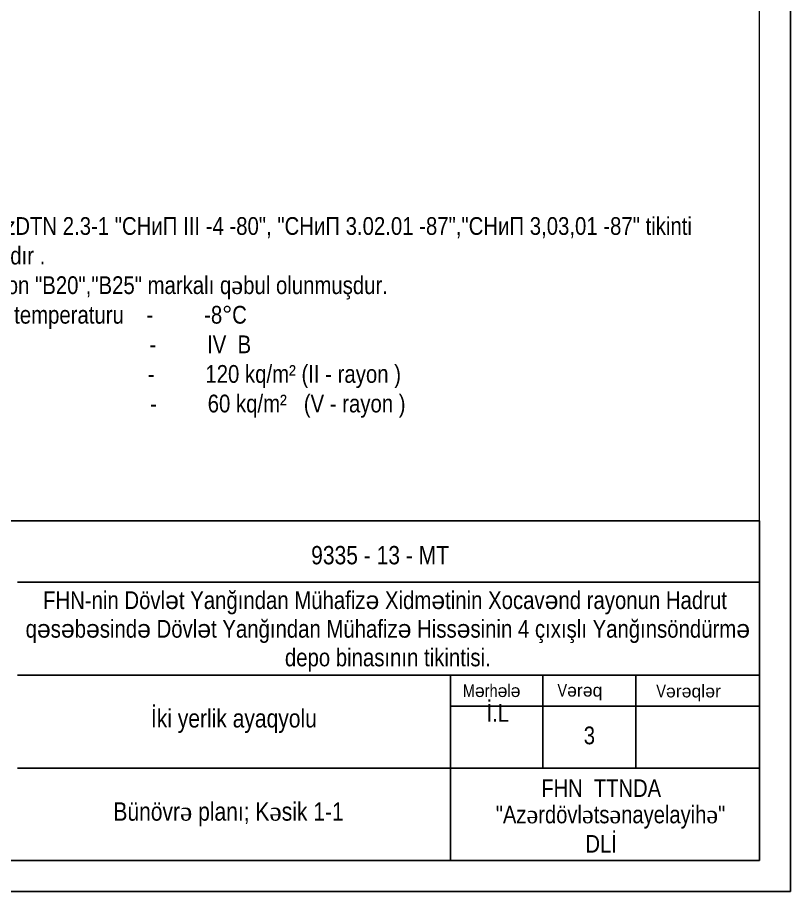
# Model space of a CAD drawing. Header units: millimetres. Extents: x 806395 to 2097197, y -233789 to 193681.
# Drawn here: x 2084138 to 2097197, y -50951 to -36177 of the extents above; entities that cross this region are included whole.
import ezdxf

# ---------------------------------------------------------------- set-up
doc = ezdxf.new("R2010")
doc.units = ezdxf.units.MM
for name, color, linetype, lineweight in [('0_Ном._пера__7', 7, 'Continuous', 60), ('перегородка', 130, 'Continuous', 5), ('перегородка_Ном._пера__1', 7, 'Continuous', 15)]:
    doc.layers.add(name, color=color, linetype=linetype, lineweight=lineweight)
doc.styles.add('style6', font='ARIALN.TTF', dxfattribs={"height": 300})
doc.styles.add('Times New Roman', font='times.ttf')

# ---------------------------------------------------------------- blocks, each defined once
blk = doc.blocks.new('ntnntyht')
at = {"lineweight": 25}
blk.add_line((2003567, -20955), (2003567, -50629), dxfattribs=at)
at = {"lineweight": 5, "ltscale": 15}
for p, q in [((2003045, -50106), (2003045, -21477)), ((2003045, -44361), (2003045, -44361))]:
    blk.add_line(p, q, dxfattribs=at)
at = {"lineweight": 25, "ltscale": 15}
for p, q in [((1983715, -44361), (2003045, -44361)), ((2003045, -44361), (2003045, -50106)), ((1990507, -45402), (2003046, -45402)), ((1990507, -46969), (2003044, -46969)), ((1997821, -50106), (1997821, -46964)), ((1999383, -46975), (1999383, -48543)), ((2000954, -46972), (2000954, -48538)), ((2002983, -47496), (1997821, -47496)), ((1997821, -47496), (2003045, -47496)), ((1990511, -48542), (2003038, -48542))]:
    blk.add_line(p, q, dxfattribs=at)
at = {"color": 1, "lineweight": 25, "ltscale": 15}
blk.add_line((1963654, -50106), (2003045, -50106), dxfattribs=at)
at = {"color": 1, "lineweight": 25}
blk.add_line((2003567, -50629), (1961564, -50629), dxfattribs=at)
at = {"lineweight": 25, "attachment_point": 1}
for s, insert, char_height, width, style in [('M{\\fArial|b0|i0|c0|p34;ə}rh{\\fArial|b0|i0|c0|p34;ə}l{\\fArial|b0|i0|c0|p34;ə}', (1998032, -47127), 213.61, 6455.66, 'style6'), ('V{\\fArial|b0|i0|c0|p34;ə\\fArial|b0|i0|c238|p34;r\\fArial|b0|i0|c0|p34;ə\\fArial|b0|i0|c238|p34;q}', (1999630, -47120), 213.61, 6455.66, 'style6'), ('V{\\fArial|b0|i0|c0|p34;ə\\fArial|b0|i0|c238|p34;r\\fArial|b0|i0|c0|p34;ə\\fArial|b0|i0|c238|p34;ql\\fArial|b0|i0|c0|p34;ə\\fArial|b0|i0|c238|p34;r}', (2001300, -47134), 213.615, 6455.66, 'style6'), ('{\\fArial Narrow|b0|i0|c238|p34;\\H0.40576x;İ\\fArial Narrow|b0|i0|c0|p34;.L\\fTimes New Roman|b0|i0|c186|p18;\\H2.4645x;      }', (1998430, -47460), 739.355, 10555.18, 'Times New Roman')]:
    blk.add_mtext(s, dxfattribs=dict(at, insert=insert, char_height=char_height, width=width, style=style))
at = {"insert": (1992763, -47546), "char_height": 310, "attachment_point": 1, "style": 'style6'}
blk.add_mtext_dynamic_manual_height_columns('{\\fArial Narrow|b0|i0|c238|p34;İki} yerlik ayaqyolu', width=3216.28, gutter_width=1, heights=[0], dxfattribs=at)
at = {"color": 0, "ltscale": 15, "insert": (1998979, -48733), "char_height": 297.2, "attachment_point": 1, "style": 'style6'}
blk.add_mtext('  {\\fArial Narrow|b0|i0|c238|p34;  FHN  TTNDA}', dxfattribs=at)
at = {"layer": '0_Ном._пера__7', "linetype": 'Continuous', "insert": (1996717, -46233), "char_height": 300, "width": 13776.74, "attachment_point": 5, "line_spacing_factor": 0.967685, "style": 'style6'}
blk.add_mtext('{\\fArial Narrow|b0|i0|c238|p34;FHN-nin Dövl\\fArial|b0|i0|c238|p38;ə\\fArial Narrow|b0|i0|c238|p34;t Yanğından Mühafiz\\fArial|b0|i0|c238|p38;ə\\fArial Narrow|b0|i0|c238|p34; Xidm\\fArial|b0|i0|c238|p38;ə\\fArial Narrow|b0|i0|c238|p34;tinin} {\\fArial Narrow|b0|i0|c238|p34;Xocav\\fArial|b0|i0|c238|p38;ə\\fArial Narrow|b0|i0|c238|p34;nd rayonun Hadrut\\P q\\fArial|b0|i0|c238|p38;ə\\fArial Narrow|b0|i0|c238|p34;s\\fArial|b0|i0|c238|p38;ə\\fArial Narrow|b0|i0|c238|p34;b\\fArial|b0|i0|c238|p38;ə\\fArial Narrow|b0|i0|c238|p34;sind\\fArial|b0|i0|c238|p38;ə\\fArial Narrow|b0|i0|c238|p34; Dövl\\fArial|b0|i0|c238|p38;ə\\fArial Narrow|b0|i0|c238|p34;t Yanğından Mühafiz\\fArial|b0|i0|c238|p38;ə\\fArial Narrow|b0|i0|c238|p34; Hiss\\fArial|b0|i0|c238|p38;ə\\fArial Narrow|b0|i0|c238|p34;sinin 4 çıxışlı Yanğınsöndürm\\fArial|b0|i0|c238|p38;ə\\P\\fArial Narrow|b0|i0|c238|p34; depo binasının tikintisi}.', dxfattribs=at)
at = {"layer": 'перегородка', "color": 0, "ltscale": 15, "insert": (1998589, -49178), "char_height": 297.203, "width": 9088.68, "attachment_point": 1, "style": 'style6'}
blk.add_mtext('"{\\fArial Narrow|b0|i0|c238|p34;Az\\fTimes New Roman|b0|i0|c238|p18;ə\\fArial Narrow|b0|i0|c238|p34;rdövl\\fTimes New Roman|b0|i0|c238|p18;ə\\fArial Narrow|b0|i0|c238|p34;ts\\fTimes New Roman|b0|i0|c238|p18;ə\\fArial Narrow|b0|i0|c238|p34;nayelayih\\fTimes New Roman|b0|i0|c238|p18;ə\\fArial Narrow|b0|i0|c238|p34;"\\P              }  {\\fArial Narrow|b0|i0|c238|p34;DLİ}', dxfattribs=at)
at = {"layer": 'перегородка_Ном._пера__1', "linetype": 'Continuous', "insert": (1995470, -44788), "char_height": 310, "attachment_point": 1, "style": 'style6'}
blk.add_mtext('{\\fArial Narrow|b0|i0|c238|p34;9335} -{\\fArial Narrow|b0|i0|c238|p34; 13 }- MT', dxfattribs=at)

msp = doc.modelspace()

# ---------------------------------------------------------------- block references
at = {"color": 3}
msp.add_blockref('ntnntyht', (93629.433, -322.362), dxfattribs=at)

# ---------------------------------------------------------------- texts
at = {"color": 7, "ltscale": 15, "insert": (2078025.705, -39051.717), "char_height": 300, "width": 18244.84952, "attachment_point": 1, "style": 'style6'}
msp.add_mtext('{\\fArial Narrow|b0|i0|c238|p34;\\C256; \\P1.İ\\fArial Narrow|b0|i0|c204|p34;stehsalat \\fArial Narrow|b0|i0|c238|p34;iş\\fArial Narrow|b0|i0|c204|p34;l\\fTimes New Roman|b0|i0|c204|p18;ə\\fArial Narrow|b0|i0|c204|p34;r\\fArial Narrow|b0|i0|c238|p34;i\\fArial Narrow|b0|i0|c204|p34; yer\\fArial Narrow|b0|i0|c238|p34;i\\fArial Narrow|b0|i0|c204|p34;n\\fTimes New Roman|b0|i0|c204|p18;ə\\fArial Narrow|b0|i0|c204|p34; yet\\fArial Narrow|b0|i0|c238|p34;i\\fArial Narrow|b0|i0|c204|p34;r\\fArial Narrow|b0|i0|c238|p34;i\\fArial Narrow|b0|i0|c204|p34;l\\fTimes New Roman|b0|i0|c204|p18;ə\\fArial Narrow|b0|i0|c204|p34;rk\\fTimes New Roman|b0|i0|c204|p18;ə\\fArial Narrow|b0|i0|c204|p34;n :\\fArial Narrow|b0|i0|c238|p34; \\fArial Narrow|b0|i0|c204|p34;AzDTN 2.3-1 "СНиП III -4 -80",\\fArial Narrow|b0|i0|c238|p34; \\fArial Narrow|b0|i0|c204|p34;"СНиП 3.02.01 -87","СНиП 3,03,01 -87" t\\fArial Narrow|b0|i0|c238|p34;i\\fArial Narrow|b0|i0|c204|p34;k\\fArial Narrow|b0|i0|c238|p34;i\\fArial Narrow|b0|i0|c204|p34;nt\\fArial Narrow|b0|i0|c238|p34;i\\fArial Narrow|b0|i0|c204|p34; \\fArial Narrow|b0|i0|c238|p34; \\fArial Narrow|b0|i0|c204|p34;normalar\\fArial Narrow|b0|i0|c238|p34;ı\\fArial Narrow|b0|i0|c204|p34;n\\fArial Narrow|b0|i0|c238|p34;ı\\fArial Narrow|b0|i0|c204|p34;n t\\fTimes New Roman|b0|i0|c204|p18;ə\\fArial Narrow|b0|i0|c204|p34;l\\fTimes New Roman|b0|i0|c204|p18;ə\\fArial Narrow|b0|i0|c204|p34;bl\\fTimes New Roman|b0|i0|c204|p18;ə\\fArial Narrow|b0|i0|c238|p34;ri\\fArial Narrow|b0|i0|c204|p34;n\\fTimes New Roman|b0|i0|c204|p18;ə\\fArial Narrow|b0|i0|c204|p34; r\\fArial Narrow|b0|i0|c238|p34;i\\fArial Narrow|b0|i0|c204|p34;ay\\fTimes New Roman|b0|i0|c204|p18;ə\\fArial Narrow|b0|i0|c204|p34;t olunmal\\fArial Narrow|b0|i0|c238|p34;ı\\fArial Narrow|b0|i0|c204|p34;d\\fArial Narrow|b0|i0|c238|p34;ı\\fArial Narrow|b0|i0|c204|p34;r . \\fArial Narrow|b0|i0|c238|p34;\\C7;\\P2.Armaturlar A240 v\\fTimes New Roman|b0|i0|c238|p18;ə\\fArial Narrow|b0|i0|c238|p34; A500C sinifli, beton "B20","B25" markalı q\\fTimes New Roman|b0|i0|c238|p18;ə\\fArial Narrow|b0|i0|c238|p34;bul olunmuşdur.\\P \\C256;                           Havanın xarici hesabi temperaturu    -         -8°C\\P                            İqlim ş\\fTimes New Roman|b0|i0|c204|p18;ə\\fArial Narrow|b0|i0|c238|p34;raiti rayonu                             -         \\fArial Narrow|b0|i0|c204|p34;I\\fArial Narrow|b0|i0|c238|p34;V \\fArial Narrow|b0|i0|c204|p34; \\fArial Narrow|b0|i0|c238|p34;B \\P                            Qar örtüyü\\fArial Narrow|b0|i0|c204|p34;                                          \\fArial Narrow|b0|i0|c238|p34;-\\fArial Narrow|b0|i0|c204|p34;    \\C2;   \\fArial Narrow|b0|i0|c238|p34;  \\C7;12\\C0;0\\fArial Narrow|b0|i0|c204|p34; kq/\\fArial Narrow|b0|i0|c238|p34;m\\fArial Narrow|b0|i0|c204|p34;²\\fArial Narrow|b0|i0|c238|p34;\\C256; \\fArial Narrow|b0|i0|c204|p34;(II -\\fArial Narrow|b0|i0|c238|p34; \\fArial Narrow|b0|i0|c204|p34;rayon )\\fArial Narrow|b0|i0|c238|p34;\\P                            Kül\\fTimes New Roman|b0|i0|c204|p18;ə\\fArial Narrow|b0|i0|c238|p34;k t\\fTimes New Roman|b0|i0|c204|p18;ə\\fArial Narrow|b0|i0|c238|p34;zyiqi                                       -\\C2;         \\C0;60 kq/m\\fArial Narrow|b0|i0|c204|p34;²\\C2;   \\C0;(\\fArial Narrow|b0|i0|c238|p34;V\\fArial Narrow|b0|i0|c204|p34; -\\fArial Narrow|b0|i0|c238|p34; rayon )}', dxfattribs=at)
at = {"color": 7, "lineweight": 15, "insert": (2093703.484, -48162.202), "char_height": 300, "attachment_point": 1, "style": 'style6'}
msp.add_mtext_dynamic_manual_height_columns('3', width=753.35963, gutter_width=12.5, heights=[0], dxfattribs=at)
at = {"lineweight": 9, "insert": (2085758.503, -49443.496), "char_height": 310, "width": 9290.1743, "attachment_point": 1, "style": 'style6'}
msp.add_mtext('B{\\fArial Narrow|b0|i0|c238|p34;ünövr\\fTimes New Roman|b0|i0|c0|p18;ə\\fArial Narrow|b0|i0|c238|p34; planı}; K{\\fTimes New Roman|b0|i0|c0|p18;ə\\fArial Narrow|b0|i0|c238|p34;sik 1-1 }', dxfattribs=at)

doc.saveas('drawing.dxf')
